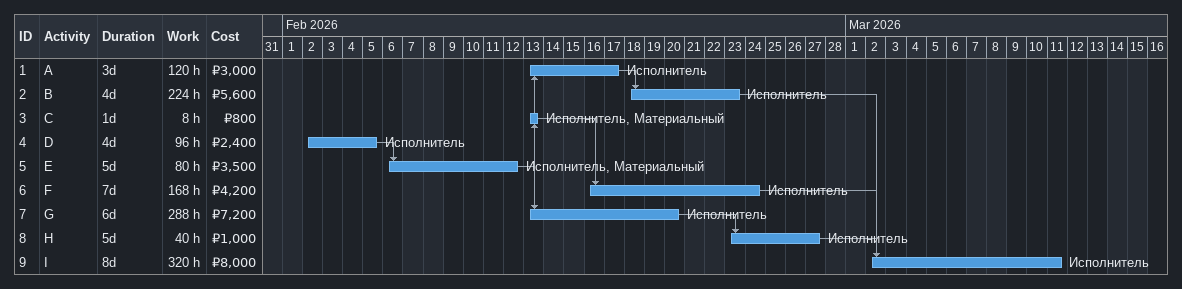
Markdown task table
| ID | Task | Duration | Start | Finish | Predecessors | Resources | Work (h) | Cost (₽) |
|---|---|---|---|---|---|---|---|---|
| 1 | A | 3d | 2026-02-13 | 2026-02-17 | 5 | Исполнитель | 120 | 3000 |
| 2 | B | 4d | 2026-02-18 | 2026-02-23 | 1 | Исполнитель | 224 | 5600 |
| 3 | C | 1d | 2026-02-13 | 2026-02-13 | 5 | Исполнитель, Материальный | 8 | 800 |
| 4 | D | 4d | 2026-02-02 | 2026-02-05 |  | Исполнитель | 96 | 2400 |
| 5 | E | 5d | 2026-02-06 | 2026-02-12 | 4 | Исполнитель, Материальный | 80 | 3500 |
| 6 | F | 7d | 2026-02-16 | 2026-02-24 | 3 | Исполнитель | 168 | 4200 |
| 7 | G | 6d | 2026-02-13 | 2026-02-20 | 5 | Исполнитель | 288 | 7200 |
| 8 | H | 5d | 2026-02-23 | 2026-02-27 | 7 | Исполнитель | 40 | 1000 |
| 9 | I | 8d | 2026-03-02 | 2026-03-11 | 2, 6, 8 | Исполнитель | 320 | 8000 |
